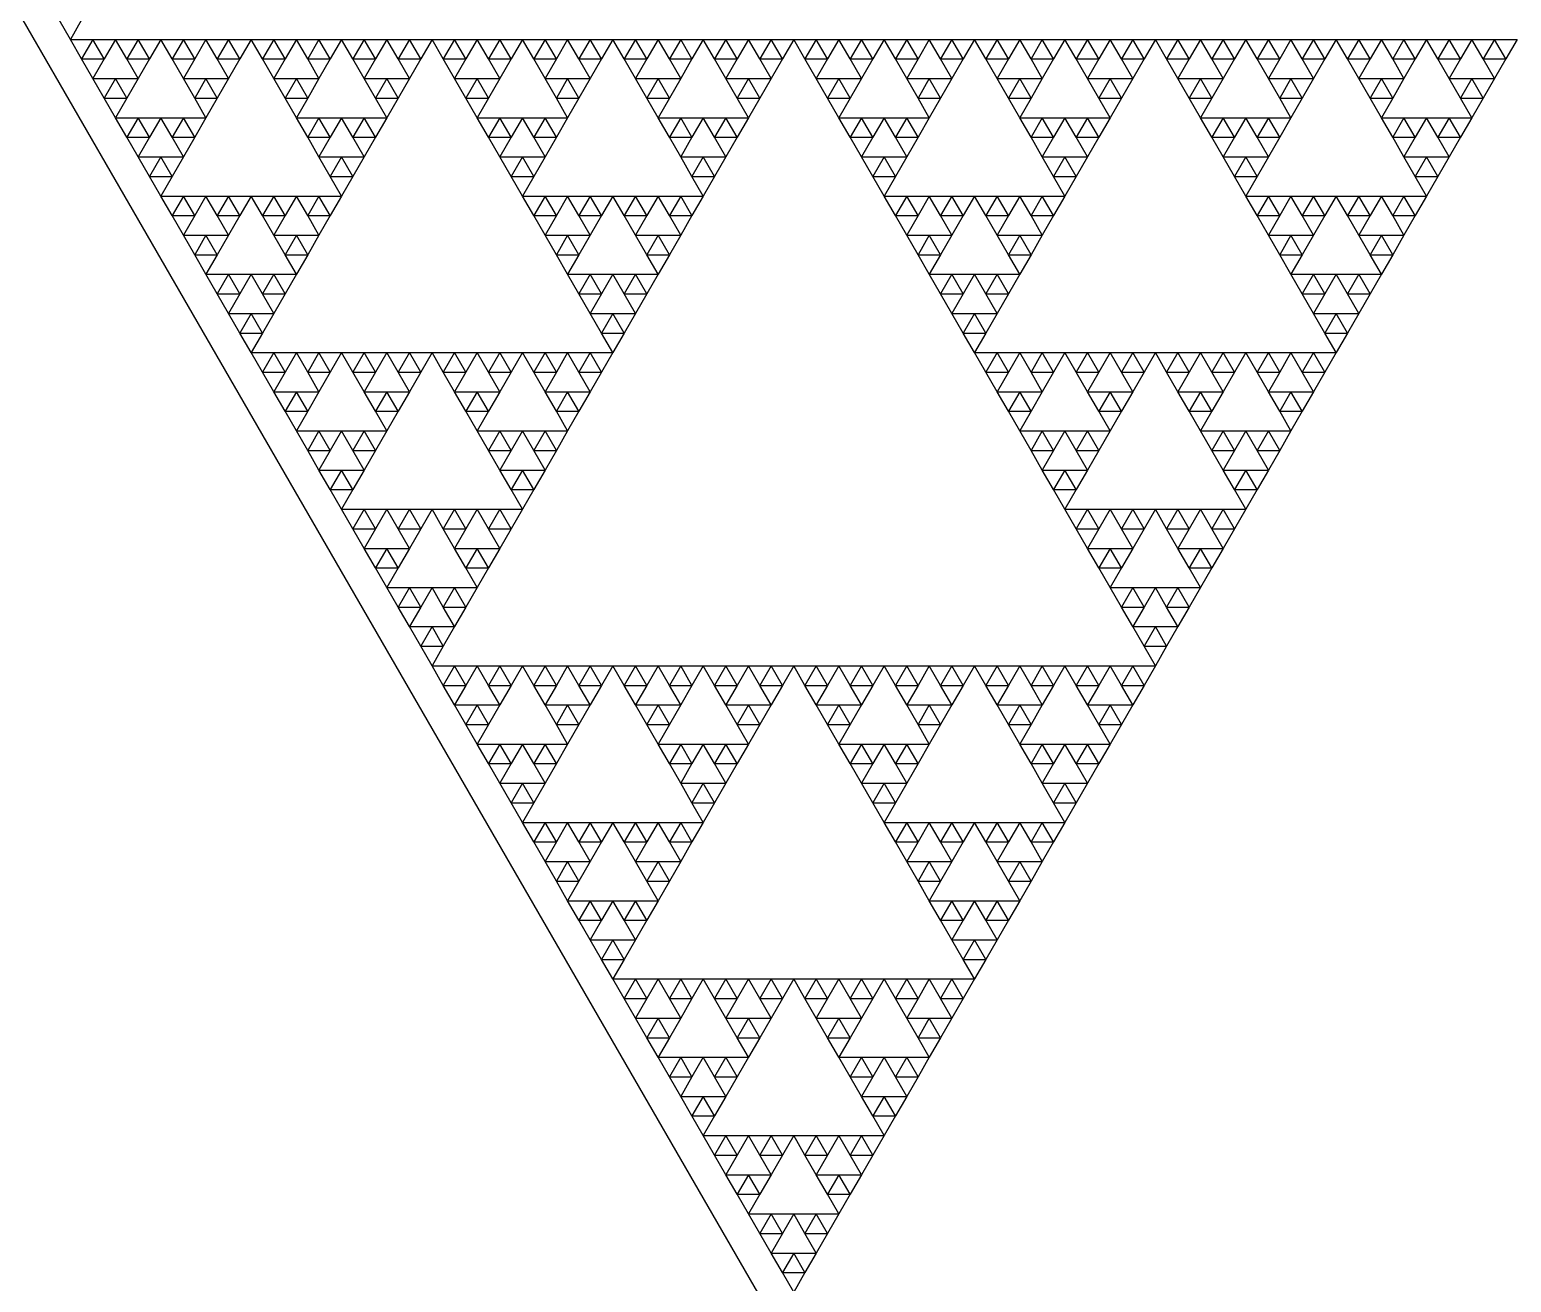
# Model space of a CAD drawing. Extents: x 0 to 1120, y 627 to 1597.
# Drawn here: x 140 to 282.1, y 1234.6 to 1354.7 of the extents above; entities that cross this region are included whole.
import ezdxf

# ---------------------------------------------------------------- set-up
doc = ezdxf.new("R2010")
doc.units = 0
doc.layers.get('0').update_dxf_attribs({"linetype": 'CONTINUOUS'})

msp = doc.modelspace()

# ---------------------------------------------------------------- linework, layer by layer
at = {"color": 1}
msp.add_lwpolyline([(0, 1597), (1120, 1597), (560, 627.052)], close=True, dxfattribs=at)
at = {"color": 3}
for points in [[(142.814, 1355.64), (144.981, 1355.64), (143.897, 1353.763)], [(143.897, 1353.763), (146.064, 1353.763), (144.981, 1351.886)], [(146.064, 1353.763), (148.232, 1353.763), (147.148, 1351.886)], [(148.232, 1353.763), (150.399, 1353.763), (149.315, 1351.886)], [(150.399, 1353.763), (152.566, 1353.763), (151.482, 1351.886)], [(152.566, 1353.763), (154.733, 1353.763), (153.65, 1351.886)], [(154.733, 1353.763), (156.9, 1353.763), (155.817, 1351.886)], [(156.9, 1353.763), (159.068, 1353.763), (157.984, 1351.886)], [(159.068, 1353.763), (161.235, 1353.763), (160.151, 1351.886)], [(161.235, 1353.763), (163.402, 1353.763), (162.318, 1351.886)], [(163.402, 1353.763), (165.569, 1353.763), (164.486, 1351.886)], [(165.569, 1353.763), (167.736, 1353.763), (166.653, 1351.886)], [(167.736, 1353.763), (169.904, 1353.763), (168.82, 1351.886)], [(169.904, 1353.763), (172.071, 1353.763), (170.987, 1351.886)], [(172.071, 1353.763), (174.238, 1353.763), (173.154, 1351.886)], [(174.238, 1353.763), (176.405, 1353.763), (175.322, 1351.886)], [(176.405, 1353.763), (178.572, 1353.763), (177.489, 1351.886)], [(178.572, 1353.763), (180.74, 1353.763), (179.656, 1351.886)], [(180.74, 1353.763), (182.907, 1353.763), (181.823, 1351.886)], [(182.907, 1353.763), (185.074, 1353.763), (183.99, 1351.886)], [(185.074, 1353.763), (187.241, 1353.763), (186.158, 1351.886)], [(187.241, 1353.763), (189.408, 1353.763), (188.325, 1351.886)], [(189.408, 1353.763), (191.576, 1353.763), (190.492, 1351.886)], [(191.576, 1353.763), (193.743, 1353.763), (192.659, 1351.886)], [(193.743, 1353.763), (195.91, 1353.763), (194.826, 1351.886)], [(195.91, 1353.763), (198.077, 1353.763), (196.994, 1351.886)], [(198.077, 1353.763), (200.244, 1353.763), (199.161, 1351.886)], [(200.244, 1353.763), (202.412, 1353.763), (201.328, 1351.886)], [(202.412, 1353.763), (204.579, 1353.763), (203.495, 1351.886)], [(204.579, 1353.763), (206.746, 1353.763), (205.662, 1351.886)], [(206.746, 1353.763), (208.913, 1353.763), (207.83, 1351.886)], [(208.913, 1353.763), (211.08, 1353.763), (209.997, 1351.886)], [(211.08, 1353.763), (213.248, 1353.763), (212.164, 1351.886)], [(213.248, 1353.763), (215.415, 1353.763), (214.331, 1351.886)], [(215.415, 1353.763), (217.582, 1353.763), (216.498, 1351.886)], [(217.582, 1353.763), (219.749, 1353.763), (218.666, 1351.886)], [(219.749, 1353.763), (221.916, 1353.763), (220.833, 1351.886)], [(221.916, 1353.763), (224.084, 1353.763), (223, 1351.886)], [(224.084, 1353.763), (226.251, 1353.763), (225.167, 1351.886)], [(226.251, 1353.763), (228.418, 1353.763), (227.334, 1351.886)], [(228.418, 1353.763), (230.585, 1353.763), (229.502, 1351.886)], [(230.585, 1353.763), (232.752, 1353.763), (231.669, 1351.886)], [(232.752, 1353.763), (234.92, 1353.763), (233.836, 1351.886)], [(234.92, 1353.763), (237.087, 1353.763), (236.003, 1351.886)], [(237.087, 1353.763), (239.254, 1353.763), (238.17, 1351.886)], [(239.254, 1353.763), (241.421, 1353.763), (240.338, 1351.886)], [(241.421, 1353.763), (243.588, 1353.763), (242.505, 1351.886)], [(243.588, 1353.763), (245.756, 1353.763), (244.672, 1351.886)], [(245.756, 1353.763), (247.923, 1353.763), (246.839, 1351.886)], [(247.923, 1353.763), (250.09, 1353.763), (249.006, 1351.886)], [(250.09, 1353.763), (252.257, 1353.763), (251.174, 1351.886)], [(252.257, 1353.763), (254.424, 1353.763), (253.341, 1351.886)], [(254.424, 1353.763), (256.592, 1353.763), (255.508, 1351.886)], [(256.592, 1353.763), (258.759, 1353.763), (257.675, 1351.886)], [(258.759, 1353.763), (260.926, 1353.763), (259.842, 1351.886)], [(260.926, 1353.763), (263.093, 1353.763), (262.01, 1351.886)], [(263.093, 1353.763), (265.26, 1353.763), (264.177, 1351.886)], [(265.26, 1353.763), (267.428, 1353.763), (266.344, 1351.886)], [(267.428, 1353.763), (269.595, 1353.763), (268.511, 1351.886)], [(269.595, 1353.763), (271.762, 1353.763), (270.678, 1351.886)], [(271.762, 1353.763), (273.929, 1353.763), (272.846, 1351.886)], [(273.929, 1353.763), (276.096, 1353.763), (275.013, 1351.886)], [(276.096, 1353.763), (278.264, 1353.763), (277.18, 1351.886)], [(278.264, 1353.763), (280.431, 1353.763), (279.347, 1351.886)], [(280.431, 1353.763), (282.598, 1353.763), (281.514, 1351.886)], [(144.981, 1351.886), (147.148, 1351.886), (146.064, 1350.009)], [(149.315, 1351.886), (151.482, 1351.886), (150.399, 1350.009)], [(153.65, 1351.886), (155.817, 1351.886), (154.733, 1350.009)], [(157.984, 1351.886), (160.151, 1351.886), (159.068, 1350.009)], [(162.318, 1351.886), (164.486, 1351.886), (163.402, 1350.009)], [(166.653, 1351.886), (168.82, 1351.886), (167.736, 1350.009)], [(170.987, 1351.886), (173.154, 1351.886), (172.071, 1350.009)], [(175.322, 1351.886), (177.489, 1351.886), (176.405, 1350.009)], [(179.656, 1351.886), (181.823, 1351.886), (180.74, 1350.009)], [(183.99, 1351.886), (186.158, 1351.886), (185.074, 1350.009)], [(188.325, 1351.886), (190.492, 1351.886), (189.408, 1350.009)], [(192.659, 1351.886), (194.826, 1351.886), (193.743, 1350.009)], [(196.994, 1351.886), (199.161, 1351.886), (198.077, 1350.009)], [(201.328, 1351.886), (203.495, 1351.886), (202.412, 1350.009)], [(205.662, 1351.886), (207.83, 1351.886), (206.746, 1350.009)], [(209.997, 1351.886), (212.164, 1351.886), (211.08, 1350.009)], [(214.331, 1351.886), (216.498, 1351.886), (215.415, 1350.009)], [(218.666, 1351.886), (220.833, 1351.886), (219.749, 1350.009)], [(223, 1351.886), (225.167, 1351.886), (224.084, 1350.009)], [(227.334, 1351.886), (229.502, 1351.886), (228.418, 1350.009)], [(231.669, 1351.886), (233.836, 1351.886), (232.752, 1350.009)], [(236.003, 1351.886), (238.17, 1351.886), (237.087, 1350.009)], [(240.338, 1351.886), (242.505, 1351.886), (241.421, 1350.009)], [(244.672, 1351.886), (246.839, 1351.886), (245.756, 1350.009)], [(249.006, 1351.886), (251.174, 1351.886), (250.09, 1350.009)], [(253.341, 1351.886), (255.508, 1351.886), (254.424, 1350.009)], [(257.675, 1351.886), (259.842, 1351.886), (258.759, 1350.009)], [(262.01, 1351.886), (264.177, 1351.886), (263.093, 1350.009)], [(266.344, 1351.886), (268.511, 1351.886), (267.428, 1350.009)], [(270.678, 1351.886), (272.846, 1351.886), (271.762, 1350.009)], [(275.013, 1351.886), (277.18, 1351.886), (276.096, 1350.009)], [(279.347, 1351.886), (281.514, 1351.886), (280.431, 1350.009)], [(146.064, 1350.009), (148.232, 1350.009), (147.148, 1348.132)], [(148.232, 1350.009), (150.399, 1350.009), (149.315, 1348.132)], [(154.733, 1350.009), (156.9, 1350.009), (155.817, 1348.132)], [(156.9, 1350.009), (159.068, 1350.009), (157.984, 1348.132)], [(163.402, 1350.009), (165.569, 1350.009), (164.486, 1348.132)], [(165.569, 1350.009), (167.736, 1350.009), (166.653, 1348.132)], [(172.071, 1350.009), (174.238, 1350.009), (173.154, 1348.132)], [(174.238, 1350.009), (176.405, 1350.009), (175.322, 1348.132)], [(180.74, 1350.009), (182.907, 1350.009), (181.823, 1348.132)], [(182.907, 1350.009), (185.074, 1350.009), (183.99, 1348.132)], [(189.408, 1350.009), (191.576, 1350.009), (190.492, 1348.132)], [(191.576, 1350.009), (193.743, 1350.009), (192.659, 1348.132)], [(198.077, 1350.009), (200.244, 1350.009), (199.161, 1348.132)], [(200.244, 1350.009), (202.412, 1350.009), (201.328, 1348.132)], [(206.746, 1350.009), (208.913, 1350.009), (207.83, 1348.132)], [(208.913, 1350.009), (211.08, 1350.009), (209.997, 1348.132)], [(215.415, 1350.009), (217.582, 1350.009), (216.498, 1348.132)], [(217.582, 1350.009), (219.749, 1350.009), (218.666, 1348.132)], [(224.084, 1350.009), (226.251, 1350.009), (225.167, 1348.132)], [(226.251, 1350.009), (228.418, 1350.009), (227.334, 1348.132)], [(232.752, 1350.009), (234.92, 1350.009), (233.836, 1348.132)], [(234.92, 1350.009), (237.087, 1350.009), (236.003, 1348.132)], [(241.421, 1350.009), (243.588, 1350.009), (242.505, 1348.132)], [(243.588, 1350.009), (245.756, 1350.009), (244.672, 1348.132)], [(250.09, 1350.009), (252.257, 1350.009), (251.174, 1348.132)], [(252.257, 1350.009), (254.424, 1350.009), (253.341, 1348.132)], [(258.759, 1350.009), (260.926, 1350.009), (259.842, 1348.132)], [(260.926, 1350.009), (263.093, 1350.009), (262.01, 1348.132)], [(267.428, 1350.009), (269.595, 1350.009), (268.511, 1348.132)], [(269.595, 1350.009), (271.762, 1350.009), (270.678, 1348.132)], [(276.096, 1350.009), (278.264, 1350.009), (277.18, 1348.132)], [(278.264, 1350.009), (280.431, 1350.009), (279.347, 1348.132)], [(147.148, 1348.132), (149.315, 1348.132), (148.232, 1346.255)], [(155.817, 1348.132), (157.984, 1348.132), (156.9, 1346.255)], [(164.486, 1348.132), (166.653, 1348.132), (165.569, 1346.255)], [(173.154, 1348.132), (175.322, 1348.132), (174.238, 1346.255)], [(181.823, 1348.132), (183.99, 1348.132), (182.907, 1346.255)], [(190.492, 1348.132), (192.659, 1348.132), (191.576, 1346.255)], [(199.161, 1348.132), (201.328, 1348.132), (200.244, 1346.255)], [(207.83, 1348.132), (209.997, 1348.132), (208.913, 1346.255)], [(216.498, 1348.132), (218.666, 1348.132), (217.582, 1346.255)], [(225.167, 1348.132), (227.334, 1348.132), (226.251, 1346.255)], [(233.836, 1348.132), (236.003, 1348.132), (234.92, 1346.255)], [(242.505, 1348.132), (244.672, 1348.132), (243.588, 1346.255)], [(251.174, 1348.132), (253.341, 1348.132), (252.257, 1346.255)], [(259.842, 1348.132), (262.01, 1348.132), (260.926, 1346.255)], [(268.511, 1348.132), (270.678, 1348.132), (269.595, 1346.255)], [(277.18, 1348.132), (279.347, 1348.132), (278.264, 1346.255)], [(148.232, 1346.255), (150.399, 1346.255), (149.315, 1344.379)], [(150.399, 1346.255), (152.566, 1346.255), (151.482, 1344.379)], [(152.566, 1346.255), (154.733, 1346.255), (153.65, 1344.379)], [(154.733, 1346.255), (156.9, 1346.255), (155.817, 1344.379)], [(165.569, 1346.255), (167.736, 1346.255), (166.653, 1344.379)], [(167.736, 1346.255), (169.904, 1346.255), (168.82, 1344.379)], [(169.904, 1346.255), (172.071, 1346.255), (170.987, 1344.379)], [(172.071, 1346.255), (174.238, 1346.255), (173.154, 1344.379)], [(182.907, 1346.255), (185.074, 1346.255), (183.99, 1344.379)], [(185.074, 1346.255), (187.241, 1346.255), (186.158, 1344.379)], [(187.241, 1346.255), (189.408, 1346.255), (188.325, 1344.379)], [(189.408, 1346.255), (191.576, 1346.255), (190.492, 1344.379)], [(200.244, 1346.255), (202.412, 1346.255), (201.328, 1344.379)], [(202.412, 1346.255), (204.579, 1346.255), (203.495, 1344.379)], [(204.579, 1346.255), (206.746, 1346.255), (205.662, 1344.379)], [(206.746, 1346.255), (208.913, 1346.255), (207.83, 1344.379)], [(217.582, 1346.255), (219.749, 1346.255), (218.666, 1344.379)], [(219.749, 1346.255), (221.916, 1346.255), (220.833, 1344.379)], [(221.916, 1346.255), (224.084, 1346.255), (223, 1344.379)], [(224.084, 1346.255), (226.251, 1346.255), (225.167, 1344.379)], [(234.92, 1346.255), (237.087, 1346.255), (236.003, 1344.379)], [(237.087, 1346.255), (239.254, 1346.255), (238.17, 1344.379)], [(239.254, 1346.255), (241.421, 1346.255), (240.338, 1344.379)], [(241.421, 1346.255), (243.588, 1346.255), (242.505, 1344.379)], [(252.257, 1346.255), (254.424, 1346.255), (253.341, 1344.379)], [(254.424, 1346.255), (256.592, 1346.255), (255.508, 1344.379)], [(256.592, 1346.255), (258.759, 1346.255), (257.675, 1344.379)], [(258.759, 1346.255), (260.926, 1346.255), (259.842, 1344.379)], [(269.595, 1346.255), (271.762, 1346.255), (270.678, 1344.379)], [(271.762, 1346.255), (273.929, 1346.255), (272.846, 1344.379)], [(273.929, 1346.255), (276.096, 1346.255), (275.013, 1344.379)], [(276.096, 1346.255), (278.264, 1346.255), (277.18, 1344.379)], [(149.315, 1344.379), (151.482, 1344.379), (150.399, 1342.502)], [(153.65, 1344.379), (155.817, 1344.379), (154.733, 1342.502)], [(166.653, 1344.379), (168.82, 1344.379), (167.736, 1342.502)], [(170.987, 1344.379), (173.154, 1344.379), (172.071, 1342.502)], [(183.99, 1344.379), (186.158, 1344.379), (185.074, 1342.502)], [(188.325, 1344.379), (190.492, 1344.379), (189.408, 1342.502)], [(201.328, 1344.379), (203.495, 1344.379), (202.412, 1342.502)], [(205.662, 1344.379), (207.83, 1344.379), (206.746, 1342.502)], [(218.666, 1344.379), (220.833, 1344.379), (219.749, 1342.502)], [(223, 1344.379), (225.167, 1344.379), (224.084, 1342.502)], [(236.003, 1344.379), (238.17, 1344.379), (237.087, 1342.502)], [(240.338, 1344.379), (242.505, 1344.379), (241.421, 1342.502)], [(253.341, 1344.379), (255.508, 1344.379), (254.424, 1342.502)], [(257.675, 1344.379), (259.842, 1344.379), (258.759, 1342.502)], [(270.678, 1344.379), (272.846, 1344.379), (271.762, 1342.502)], [(275.013, 1344.379), (277.18, 1344.379), (276.096, 1342.502)], [(150.399, 1342.502), (152.566, 1342.502), (151.482, 1340.625)], [(152.566, 1342.502), (154.733, 1342.502), (153.65, 1340.625)], [(167.736, 1342.502), (169.904, 1342.502), (168.82, 1340.625)], [(169.904, 1342.502), (172.071, 1342.502), (170.987, 1340.625)], [(185.074, 1342.502), (187.241, 1342.502), (186.158, 1340.625)], [(187.241, 1342.502), (189.408, 1342.502), (188.325, 1340.625)], [(202.412, 1342.502), (204.579, 1342.502), (203.495, 1340.625)], [(204.579, 1342.502), (206.746, 1342.502), (205.662, 1340.625)], [(219.749, 1342.502), (221.916, 1342.502), (220.833, 1340.625)], [(221.916, 1342.502), (224.084, 1342.502), (223, 1340.625)], [(237.087, 1342.502), (239.254, 1342.502), (238.17, 1340.625)], [(239.254, 1342.502), (241.421, 1342.502), (240.338, 1340.625)], [(254.424, 1342.502), (256.592, 1342.502), (255.508, 1340.625)], [(256.592, 1342.502), (258.759, 1342.502), (257.675, 1340.625)], [(271.762, 1342.502), (273.929, 1342.502), (272.846, 1340.625)], [(273.929, 1342.502), (276.096, 1342.502), (275.013, 1340.625)], [(151.482, 1340.625), (153.65, 1340.625), (152.566, 1338.748)], [(168.82, 1340.625), (170.987, 1340.625), (169.904, 1338.748)], [(186.158, 1340.625), (188.325, 1340.625), (187.241, 1338.748)], [(203.495, 1340.625), (205.662, 1340.625), (204.579, 1338.748)], [(220.833, 1340.625), (223, 1340.625), (221.916, 1338.748)], [(238.17, 1340.625), (240.338, 1340.625), (239.254, 1338.748)], [(255.508, 1340.625), (257.675, 1340.625), (256.592, 1338.748)], [(272.846, 1340.625), (275.013, 1340.625), (273.929, 1338.748)], [(152.566, 1338.748), (154.733, 1338.748), (153.65, 1336.871)], [(154.733, 1338.748), (156.9, 1338.748), (155.817, 1336.871)], [(156.9, 1338.748), (159.068, 1338.748), (157.984, 1336.871)], [(159.068, 1338.748), (161.235, 1338.748), (160.151, 1336.871)], [(161.235, 1338.748), (163.402, 1338.748), (162.318, 1336.871)], [(163.402, 1338.748), (165.569, 1338.748), (164.486, 1336.871)], [(165.569, 1338.748), (167.736, 1338.748), (166.653, 1336.871)], [(167.736, 1338.748), (169.904, 1338.748), (168.82, 1336.871)], [(187.241, 1338.748), (189.408, 1338.748), (188.325, 1336.871)], [(189.408, 1338.748), (191.576, 1338.748), (190.492, 1336.871)], [(191.576, 1338.748), (193.743, 1338.748), (192.659, 1336.871)], [(193.743, 1338.748), (195.91, 1338.748), (194.826, 1336.871)], [(195.91, 1338.748), (198.077, 1338.748), (196.994, 1336.871)], [(198.077, 1338.748), (200.244, 1338.748), (199.161, 1336.871)], [(200.244, 1338.748), (202.412, 1338.748), (201.328, 1336.871)], [(202.412, 1338.748), (204.579, 1338.748), (203.495, 1336.871)], [(221.916, 1338.748), (224.084, 1338.748), (223, 1336.871)], [(224.084, 1338.748), (226.251, 1338.748), (225.167, 1336.871)], [(226.251, 1338.748), (228.418, 1338.748), (227.334, 1336.871)], [(228.418, 1338.748), (230.585, 1338.748), (229.502, 1336.871)], [(230.585, 1338.748), (232.752, 1338.748), (231.669, 1336.871)], [(232.752, 1338.748), (234.92, 1338.748), (233.836, 1336.871)], [(234.92, 1338.748), (237.087, 1338.748), (236.003, 1336.871)], [(237.087, 1338.748), (239.254, 1338.748), (238.17, 1336.871)], [(256.592, 1338.748), (258.759, 1338.748), (257.675, 1336.871)], [(258.759, 1338.748), (260.926, 1338.748), (259.842, 1336.871)], [(260.926, 1338.748), (263.093, 1338.748), (262.01, 1336.871)], [(263.093, 1338.748), (265.26, 1338.748), (264.177, 1336.871)], [(265.26, 1338.748), (267.428, 1338.748), (266.344, 1336.871)], [(267.428, 1338.748), (269.595, 1338.748), (268.511, 1336.871)], [(269.595, 1338.748), (271.762, 1338.748), (270.678, 1336.871)], [(271.762, 1338.748), (273.929, 1338.748), (272.846, 1336.871)], [(153.65, 1336.871), (155.817, 1336.871), (154.733, 1334.994)], [(157.984, 1336.871), (160.151, 1336.871), (159.068, 1334.994)], [(162.318, 1336.871), (164.486, 1336.871), (163.402, 1334.994)], [(166.653, 1336.871), (168.82, 1336.871), (167.736, 1334.994)], [(188.325, 1336.871), (190.492, 1336.871), (189.408, 1334.994)], [(192.659, 1336.871), (194.826, 1336.871), (193.743, 1334.994)], [(196.994, 1336.871), (199.161, 1336.871), (198.077, 1334.994)], [(201.328, 1336.871), (203.495, 1336.871), (202.412, 1334.994)], [(223, 1336.871), (225.167, 1336.871), (224.084, 1334.994)], [(227.334, 1336.871), (229.502, 1336.871), (228.418, 1334.994)], [(231.669, 1336.871), (233.836, 1336.871), (232.752, 1334.994)], [(236.003, 1336.871), (238.17, 1336.871), (237.087, 1334.994)], [(257.675, 1336.871), (259.842, 1336.871), (258.759, 1334.994)], [(262.01, 1336.871), (264.177, 1336.871), (263.093, 1334.994)], [(266.344, 1336.871), (268.511, 1336.871), (267.428, 1334.994)], [(270.678, 1336.871), (272.846, 1336.871), (271.762, 1334.994)], [(154.733, 1334.994), (156.9, 1334.994), (155.817, 1333.118)], [(156.9, 1334.994), (159.068, 1334.994), (157.984, 1333.118)], [(163.402, 1334.994), (165.569, 1334.994), (164.486, 1333.118)], [(165.569, 1334.994), (167.736, 1334.994), (166.653, 1333.118)], [(189.408, 1334.994), (191.576, 1334.994), (190.492, 1333.118)], [(191.576, 1334.994), (193.743, 1334.994), (192.659, 1333.118)], [(198.077, 1334.994), (200.244, 1334.994), (199.161, 1333.118)], [(200.244, 1334.994), (202.412, 1334.994), (201.328, 1333.118)], [(224.084, 1334.994), (226.251, 1334.994), (225.167, 1333.118)], [(226.251, 1334.994), (228.418, 1334.994), (227.334, 1333.118)], [(232.752, 1334.994), (234.92, 1334.994), (233.836, 1333.118)], [(234.92, 1334.994), (237.087, 1334.994), (236.003, 1333.118)], [(258.759, 1334.994), (260.926, 1334.994), (259.842, 1333.118)], [(260.926, 1334.994), (263.093, 1334.994), (262.01, 1333.118)], [(267.428, 1334.994), (269.595, 1334.994), (268.511, 1333.118)], [(269.595, 1334.994), (271.762, 1334.994), (270.678, 1333.118)], [(155.817, 1333.118), (157.984, 1333.118), (156.9, 1331.241)], [(164.486, 1333.118), (166.653, 1333.118), (165.569, 1331.241)], [(190.492, 1333.118), (192.659, 1333.118), (191.576, 1331.241)], [(199.161, 1333.118), (201.328, 1333.118), (200.244, 1331.241)], [(225.167, 1333.118), (227.334, 1333.118), (226.251, 1331.241)], [(233.836, 1333.118), (236.003, 1333.118), (234.92, 1331.241)], [(259.842, 1333.118), (262.01, 1333.118), (260.926, 1331.241)], [(268.511, 1333.118), (270.678, 1333.118), (269.595, 1331.241)], [(156.9, 1331.241), (159.068, 1331.241), (157.984, 1329.364)], [(159.068, 1331.241), (161.235, 1331.241), (160.151, 1329.364)], [(161.235, 1331.241), (163.402, 1331.241), (162.318, 1329.364)], [(163.402, 1331.241), (165.569, 1331.241), (164.486, 1329.364)], [(191.576, 1331.241), (193.743, 1331.241), (192.659, 1329.364)], [(193.743, 1331.241), (195.91, 1331.241), (194.826, 1329.364)], [(195.91, 1331.241), (198.077, 1331.241), (196.994, 1329.364)], [(198.077, 1331.241), (200.244, 1331.241), (199.161, 1329.364)], [(226.251, 1331.241), (228.418, 1331.241), (227.334, 1329.364)], [(228.418, 1331.241), (230.585, 1331.241), (229.502, 1329.364)], [(230.585, 1331.241), (232.752, 1331.241), (231.669, 1329.364)], [(232.752, 1331.241), (234.92, 1331.241), (233.836, 1329.364)], [(260.926, 1331.241), (263.093, 1331.241), (262.01, 1329.364)], [(263.093, 1331.241), (265.26, 1331.241), (264.177, 1329.364)], [(265.26, 1331.241), (267.428, 1331.241), (266.344, 1329.364)], [(267.428, 1331.241), (269.595, 1331.241), (268.511, 1329.364)], [(157.984, 1329.364), (160.151, 1329.364), (159.068, 1327.487)], [(162.318, 1329.364), (164.486, 1329.364), (163.402, 1327.487)], [(192.659, 1329.364), (194.826, 1329.364), (193.743, 1327.487)], [(196.994, 1329.364), (199.161, 1329.364), (198.077, 1327.487)], [(227.334, 1329.364), (229.502, 1329.364), (228.418, 1327.487)], [(231.669, 1329.364), (233.836, 1329.364), (232.752, 1327.487)], [(262.01, 1329.364), (264.177, 1329.364), (263.093, 1327.487)], [(266.344, 1329.364), (268.511, 1329.364), (267.428, 1327.487)], [(159.068, 1327.487), (161.235, 1327.487), (160.151, 1325.61)], [(161.235, 1327.487), (163.402, 1327.487), (162.318, 1325.61)], [(193.743, 1327.487), (195.91, 1327.487), (194.826, 1325.61)], [(195.91, 1327.487), (198.077, 1327.487), (196.994, 1325.61)], [(228.418, 1327.487), (230.585, 1327.487), (229.502, 1325.61)], [(230.585, 1327.487), (232.752, 1327.487), (231.669, 1325.61)], [(263.093, 1327.487), (265.26, 1327.487), (264.177, 1325.61)], [(265.26, 1327.487), (267.428, 1327.487), (266.344, 1325.61)], [(160.151, 1325.61), (162.318, 1325.61), (161.235, 1323.733)], [(194.826, 1325.61), (196.994, 1325.61), (195.91, 1323.733)], [(229.502, 1325.61), (231.669, 1325.61), (230.585, 1323.733)], [(264.177, 1325.61), (266.344, 1325.61), (265.26, 1323.733)], [(161.235, 1323.733), (163.402, 1323.733), (162.318, 1321.856)], [(163.402, 1323.733), (165.569, 1323.733), (164.486, 1321.856)], [(165.569, 1323.733), (167.736, 1323.733), (166.653, 1321.856)], [(167.736, 1323.733), (169.904, 1323.733), (168.82, 1321.856)], [(169.904, 1323.733), (172.071, 1323.733), (170.987, 1321.856)], [(172.071, 1323.733), (174.238, 1323.733), (173.154, 1321.856)], [(174.238, 1323.733), (176.405, 1323.733), (175.322, 1321.856)], [(176.405, 1323.733), (178.572, 1323.733), (177.489, 1321.856)], [(178.572, 1323.733), (180.74, 1323.733), (179.656, 1321.856)], [(180.74, 1323.733), (182.907, 1323.733), (181.823, 1321.856)], [(182.907, 1323.733), (185.074, 1323.733), (183.99, 1321.856)], [(185.074, 1323.733), (187.241, 1323.733), (186.158, 1321.856)], [(187.241, 1323.733), (189.408, 1323.733), (188.325, 1321.856)], [(189.408, 1323.733), (191.576, 1323.733), (190.492, 1321.856)], [(191.576, 1323.733), (193.743, 1323.733), (192.659, 1321.856)], [(193.743, 1323.733), (195.91, 1323.733), (194.826, 1321.856)], [(230.585, 1323.733), (232.752, 1323.733), (231.669, 1321.856)], [(232.752, 1323.733), (234.92, 1323.733), (233.836, 1321.856)], [(234.92, 1323.733), (237.087, 1323.733), (236.003, 1321.856)], [(237.087, 1323.733), (239.254, 1323.733), (238.17, 1321.856)], [(239.254, 1323.733), (241.421, 1323.733), (240.338, 1321.856)], [(241.421, 1323.733), (243.588, 1323.733), (242.505, 1321.856)], [(243.588, 1323.733), (245.756, 1323.733), (244.672, 1321.856)], [(245.756, 1323.733), (247.923, 1323.733), (246.839, 1321.856)], [(247.923, 1323.733), (250.09, 1323.733), (249.006, 1321.856)], [(250.09, 1323.733), (252.257, 1323.733), (251.174, 1321.856)], [(252.257, 1323.733), (254.424, 1323.733), (253.341, 1321.856)], [(254.424, 1323.733), (256.592, 1323.733), (255.508, 1321.856)], [(256.592, 1323.733), (258.759, 1323.733), (257.675, 1321.856)], [(258.759, 1323.733), (260.926, 1323.733), (259.842, 1321.856)], [(260.926, 1323.733), (263.093, 1323.733), (262.01, 1321.856)], [(263.093, 1323.733), (265.26, 1323.733), (264.177, 1321.856)], [(162.318, 1321.856), (164.486, 1321.856), (163.402, 1319.98)], [(166.653, 1321.856), (168.82, 1321.856), (167.736, 1319.98)], [(170.987, 1321.856), (173.154, 1321.856), (172.071, 1319.98)], [(175.322, 1321.856), (177.489, 1321.856), (176.405, 1319.98)], [(179.656, 1321.856), (181.823, 1321.856), (180.74, 1319.98)], [(183.99, 1321.856), (186.158, 1321.856), (185.074, 1319.98)], [(188.325, 1321.856), (190.492, 1321.856), (189.408, 1319.98)], [(192.659, 1321.856), (194.826, 1321.856), (193.743, 1319.98)], [(231.669, 1321.856), (233.836, 1321.856), (232.752, 1319.98)], [(236.003, 1321.856), (238.17, 1321.856), (237.087, 1319.98)], [(240.338, 1321.856), (242.505, 1321.856), (241.421, 1319.98)], [(244.672, 1321.856), (246.839, 1321.856), (245.756, 1319.98)], [(249.006, 1321.856), (251.174, 1321.856), (250.09, 1319.98)], [(253.341, 1321.856), (255.508, 1321.856), (254.424, 1319.98)], [(257.675, 1321.856), (259.842, 1321.856), (258.759, 1319.98)], [(262.01, 1321.856), (264.177, 1321.856), (263.093, 1319.98)], [(163.402, 1319.98), (165.569, 1319.98), (164.486, 1318.103)], [(165.569, 1319.98), (167.736, 1319.98), (166.653, 1318.103)], [(172.071, 1319.98), (174.238, 1319.98), (173.154, 1318.103)], [(174.238, 1319.98), (176.405, 1319.98), (175.322, 1318.103)], [(180.74, 1319.98), (182.907, 1319.98), (181.823, 1318.103)], [(182.907, 1319.98), (185.074, 1319.98), (183.99, 1318.103)], [(189.408, 1319.98), (191.576, 1319.98), (190.492, 1318.103)], [(191.576, 1319.98), (193.743, 1319.98), (192.659, 1318.103)], [(232.752, 1319.98), (234.92, 1319.98), (233.836, 1318.103)], [(234.92, 1319.98), (237.087, 1319.98), (236.003, 1318.103)], [(241.421, 1319.98), (243.588, 1319.98), (242.505, 1318.103)], [(243.588, 1319.98), (245.756, 1319.98), (244.672, 1318.103)], [(250.09, 1319.98), (252.257, 1319.98), (251.174, 1318.103)], [(252.257, 1319.98), (254.424, 1319.98), (253.341, 1318.103)], [(258.759, 1319.98), (260.926, 1319.98), (259.842, 1318.103)], [(260.926, 1319.98), (263.093, 1319.98), (262.01, 1318.103)], [(164.486, 1318.103), (166.653, 1318.103), (165.569, 1316.226)], [(173.154, 1318.103), (175.322, 1318.103), (174.238, 1316.226)], [(181.823, 1318.103), (183.99, 1318.103), (182.907, 1316.226)], [(190.492, 1318.103), (192.659, 1318.103), (191.576, 1316.226)], [(233.836, 1318.103), (236.003, 1318.103), (234.92, 1316.226)], [(242.505, 1318.103), (244.672, 1318.103), (243.588, 1316.226)], [(251.174, 1318.103), (253.341, 1318.103), (252.257, 1316.226)], [(259.842, 1318.103), (262.01, 1318.103), (260.926, 1316.226)], [(165.569, 1316.226), (167.736, 1316.226), (166.653, 1314.349)], [(167.736, 1316.226), (169.904, 1316.226), (168.82, 1314.349)], [(169.904, 1316.226), (172.071, 1316.226), (170.987, 1314.349)], [(172.071, 1316.226), (174.238, 1316.226), (173.154, 1314.349)], [(182.907, 1316.226), (185.074, 1316.226), (183.99, 1314.349)], [(185.074, 1316.226), (187.241, 1316.226), (186.158, 1314.349)], [(187.241, 1316.226), (189.408, 1316.226), (188.325, 1314.349)], [(189.408, 1316.226), (191.576, 1316.226), (190.492, 1314.349)], [(234.92, 1316.226), (237.087, 1316.226), (236.003, 1314.349)], [(237.087, 1316.226), (239.254, 1316.226), (238.17, 1314.349)], [(239.254, 1316.226), (241.421, 1316.226), (240.338, 1314.349)], [(241.421, 1316.226), (243.588, 1316.226), (242.505, 1314.349)], [(252.257, 1316.226), (254.424, 1316.226), (253.341, 1314.349)], [(254.424, 1316.226), (256.592, 1316.226), (255.508, 1314.349)], [(256.592, 1316.226), (258.759, 1316.226), (257.675, 1314.349)], [(258.759, 1316.226), (260.926, 1316.226), (259.842, 1314.349)], [(166.653, 1314.349), (168.82, 1314.349), (167.736, 1312.472)], [(170.987, 1314.349), (173.154, 1314.349), (172.071, 1312.472)], [(183.99, 1314.349), (186.158, 1314.349), (185.074, 1312.472)], [(188.325, 1314.349), (190.492, 1314.349), (189.408, 1312.472)], [(236.003, 1314.349), (238.17, 1314.349), (237.087, 1312.472)], [(240.338, 1314.349), (242.505, 1314.349), (241.421, 1312.472)], [(253.341, 1314.349), (255.508, 1314.349), (254.424, 1312.472)], [(257.675, 1314.349), (259.842, 1314.349), (258.759, 1312.472)], [(167.736, 1312.472), (169.904, 1312.472), (168.82, 1310.595)], [(169.904, 1312.472), (172.071, 1312.472), (170.987, 1310.595)], [(185.074, 1312.472), (187.241, 1312.472), (186.158, 1310.595)], [(187.241, 1312.472), (189.408, 1312.472), (188.325, 1310.595)], [(237.087, 1312.472), (239.254, 1312.472), (238.17, 1310.595)], [(239.254, 1312.472), (241.421, 1312.472), (240.338, 1310.595)], [(254.424, 1312.472), (256.592, 1312.472), (255.508, 1310.595)], [(256.592, 1312.472), (258.759, 1312.472), (257.675, 1310.595)], [(168.82, 1310.595), (170.987, 1310.595), (169.904, 1308.718)], [(186.158, 1310.595), (188.325, 1310.595), (187.241, 1308.718)], [(238.17, 1310.595), (240.338, 1310.595), (239.254, 1308.718)], [(255.508, 1310.595), (257.675, 1310.595), (256.592, 1308.718)], [(169.904, 1308.718), (172.071, 1308.718), (170.987, 1306.842)], [(172.071, 1308.718), (174.238, 1308.718), (173.154, 1306.842)], [(174.238, 1308.718), (176.405, 1308.718), (175.322, 1306.842)], [(176.405, 1308.718), (178.572, 1308.718), (177.489, 1306.842)], [(178.572, 1308.718), (180.74, 1308.718), (179.656, 1306.842)], [(180.74, 1308.718), (182.907, 1308.718), (181.823, 1306.842)], [(182.907, 1308.718), (185.074, 1308.718), (183.99, 1306.842)], [(185.074, 1308.718), (187.241, 1308.718), (186.158, 1306.842)], [(239.254, 1308.718), (241.421, 1308.718), (240.338, 1306.842)], [(241.421, 1308.718), (243.588, 1308.718), (242.505, 1306.842)], [(243.588, 1308.718), (245.756, 1308.718), (244.672, 1306.842)], [(245.756, 1308.718), (247.923, 1308.718), (246.839, 1306.842)], [(247.923, 1308.718), (250.09, 1308.718), (249.006, 1306.842)], [(250.09, 1308.718), (252.257, 1308.718), (251.174, 1306.842)], [(252.257, 1308.718), (254.424, 1308.718), (253.341, 1306.842)], [(254.424, 1308.718), (256.592, 1308.718), (255.508, 1306.842)], [(170.987, 1306.842), (173.154, 1306.842), (172.071, 1304.965)], [(175.322, 1306.842), (177.489, 1306.842), (176.405, 1304.965)], [(179.656, 1306.842), (181.823, 1306.842), (180.74, 1304.965)], [(183.99, 1306.842), (186.158, 1306.842), (185.074, 1304.965)], [(240.338, 1306.842), (242.505, 1306.842), (241.421, 1304.965)], [(244.672, 1306.842), (246.839, 1306.842), (245.756, 1304.965)], [(249.006, 1306.842), (251.174, 1306.842), (250.09, 1304.965)], [(253.341, 1306.842), (255.508, 1306.842), (254.424, 1304.965)], [(172.071, 1304.965), (174.238, 1304.965), (173.154, 1303.088)], [(174.238, 1304.965), (176.405, 1304.965), (175.322, 1303.088)], [(180.74, 1304.965), (182.907, 1304.965), (181.823, 1303.088)], [(182.907, 1304.965), (185.074, 1304.965), (183.99, 1303.088)], [(241.421, 1304.965), (243.588, 1304.965), (242.505, 1303.088)], [(243.588, 1304.965), (245.756, 1304.965), (244.672, 1303.088)], [(250.09, 1304.965), (252.257, 1304.965), (251.174, 1303.088)], [(252.257, 1304.965), (254.424, 1304.965), (253.341, 1303.088)], [(173.154, 1303.088), (175.322, 1303.088), (174.238, 1301.211)], [(181.823, 1303.088), (183.99, 1303.088), (182.907, 1301.211)], [(242.505, 1303.088), (244.672, 1303.088), (243.588, 1301.211)], [(251.174, 1303.088), (253.341, 1303.088), (252.257, 1301.211)], [(174.238, 1301.211), (176.405, 1301.211), (175.322, 1299.334)], [(176.405, 1301.211), (178.572, 1301.211), (177.489, 1299.334)], [(178.572, 1301.211), (180.74, 1301.211), (179.656, 1299.334)], [(180.74, 1301.211), (182.907, 1301.211), (181.823, 1299.334)], [(243.588, 1301.211), (245.756, 1301.211), (244.672, 1299.334)], [(245.756, 1301.211), (247.923, 1301.211), (246.839, 1299.334)], [(247.923, 1301.211), (250.09, 1301.211), (249.006, 1299.334)], [(250.09, 1301.211), (252.257, 1301.211), (251.174, 1299.334)], [(175.322, 1299.334), (177.489, 1299.334), (176.405, 1297.457)], [(179.656, 1299.334), (181.823, 1299.334), (180.74, 1297.457)], [(244.672, 1299.334), (246.839, 1299.334), (245.756, 1297.457)], [(249.006, 1299.334), (251.174, 1299.334), (250.09, 1297.457)], [(176.405, 1297.457), (178.572, 1297.457), (177.489, 1295.58)], [(178.572, 1297.457), (180.74, 1297.457), (179.656, 1295.58)], [(245.756, 1297.457), (247.923, 1297.457), (246.839, 1295.58)], [(247.923, 1297.457), (250.09, 1297.457), (249.006, 1295.58)], [(177.489, 1295.58), (179.656, 1295.58), (178.572, 1293.704)], [(246.839, 1295.58), (249.006, 1295.58), (247.923, 1293.704)], [(178.572, 1293.704), (180.74, 1293.704), (179.656, 1291.827)], [(180.74, 1293.704), (182.907, 1293.704), (181.823, 1291.827)], [(182.907, 1293.704), (185.074, 1293.704), (183.99, 1291.827)], [(185.074, 1293.704), (187.241, 1293.704), (186.158, 1291.827)], [(187.241, 1293.704), (189.408, 1293.704), (188.325, 1291.827)], [(189.408, 1293.704), (191.576, 1293.704), (190.492, 1291.827)], [(191.576, 1293.704), (193.743, 1293.704), (192.659, 1291.827)], [(193.743, 1293.704), (195.91, 1293.704), (194.826, 1291.827)], [(195.91, 1293.704), (198.077, 1293.704), (196.994, 1291.827)], [(198.077, 1293.704), (200.244, 1293.704), (199.161, 1291.827)], [(200.244, 1293.704), (202.412, 1293.704), (201.328, 1291.827)], [(202.412, 1293.704), (204.579, 1293.704), (203.495, 1291.827)], [(204.579, 1293.704), (206.746, 1293.704), (205.662, 1291.827)], [(206.746, 1293.704), (208.913, 1293.704), (207.83, 1291.827)], [(208.913, 1293.704), (211.08, 1293.704), (209.997, 1291.827)], [(211.08, 1293.704), (213.248, 1293.704), (212.164, 1291.827)], [(213.248, 1293.704), (215.415, 1293.704), (214.331, 1291.827)], [(215.415, 1293.704), (217.582, 1293.704), (216.498, 1291.827)], [(217.582, 1293.704), (219.749, 1293.704), (218.666, 1291.827)], [(219.749, 1293.704), (221.916, 1293.704), (220.833, 1291.827)], [(221.916, 1293.704), (224.084, 1293.704), (223, 1291.827)], [(224.084, 1293.704), (226.251, 1293.704), (225.167, 1291.827)], [(226.251, 1293.704), (228.418, 1293.704), (227.334, 1291.827)], [(228.418, 1293.704), (230.585, 1293.704), (229.502, 1291.827)], [(230.585, 1293.704), (232.752, 1293.704), (231.669, 1291.827)], [(232.752, 1293.704), (234.92, 1293.704), (233.836, 1291.827)], [(234.92, 1293.704), (237.087, 1293.704), (236.003, 1291.827)], [(237.087, 1293.704), (239.254, 1293.704), (238.17, 1291.827)], [(239.254, 1293.704), (241.421, 1293.704), (240.338, 1291.827)], [(241.421, 1293.704), (243.588, 1293.704), (242.505, 1291.827)], [(243.588, 1293.704), (245.756, 1293.704), (244.672, 1291.827)], [(245.756, 1293.704), (247.923, 1293.704), (246.839, 1291.827)], [(179.656, 1291.827), (181.823, 1291.827), (180.74, 1289.95)], [(183.99, 1291.827), (186.158, 1291.827), (185.074, 1289.95)], [(188.325, 1291.827), (190.492, 1291.827), (189.408, 1289.95)], [(192.659, 1291.827), (194.826, 1291.827), (193.743, 1289.95)], [(196.994, 1291.827), (199.161, 1291.827), (198.077, 1289.95)], [(201.328, 1291.827), (203.495, 1291.827), (202.412, 1289.95)], [(205.662, 1291.827), (207.83, 1291.827), (206.746, 1289.95)], [(209.997, 1291.827), (212.164, 1291.827), (211.08, 1289.95)], [(214.331, 1291.827), (216.498, 1291.827), (215.415, 1289.95)], [(218.666, 1291.827), (220.833, 1291.827), (219.749, 1289.95)], [(223, 1291.827), (225.167, 1291.827), (224.084, 1289.95)], [(227.334, 1291.827), (229.502, 1291.827), (228.418, 1289.95)], [(231.669, 1291.827), (233.836, 1291.827), (232.752, 1289.95)], [(236.003, 1291.827), (238.17, 1291.827), (237.087, 1289.95)], [(240.338, 1291.827), (242.505, 1291.827), (241.421, 1289.95)], [(244.672, 1291.827), (246.839, 1291.827), (245.756, 1289.95)], [(180.74, 1289.95), (182.907, 1289.95), (181.823, 1288.073)], [(182.907, 1289.95), (185.074, 1289.95), (183.99, 1288.073)], [(189.408, 1289.95), (191.576, 1289.95), (190.492, 1288.073)], [(191.576, 1289.95), (193.743, 1289.95), (192.659, 1288.073)], [(198.077, 1289.95), (200.244, 1289.95), (199.161, 1288.073)], [(200.244, 1289.95), (202.412, 1289.95), (201.328, 1288.073)], [(206.746, 1289.95), (208.913, 1289.95), (207.83, 1288.073)], [(208.913, 1289.95), (211.08, 1289.95), (209.997, 1288.073)], [(215.415, 1289.95), (217.582, 1289.95), (216.498, 1288.073)], [(217.582, 1289.95), (219.749, 1289.95), (218.666, 1288.073)], [(224.084, 1289.95), (226.251, 1289.95), (225.167, 1288.073)], [(226.251, 1289.95), (228.418, 1289.95), (227.334, 1288.073)], [(232.752, 1289.95), (234.92, 1289.95), (233.836, 1288.073)], [(234.92, 1289.95), (237.087, 1289.95), (236.003, 1288.073)], [(241.421, 1289.95), (243.588, 1289.95), (242.505, 1288.073)], [(243.588, 1289.95), (245.756, 1289.95), (244.672, 1288.073)], [(181.823, 1288.073), (183.99, 1288.073), (182.907, 1286.196)], [(190.492, 1288.073), (192.659, 1288.073), (191.576, 1286.196)], [(199.161, 1288.073), (201.328, 1288.073), (200.244, 1286.196)], [(207.83, 1288.073), (209.997, 1288.073), (208.913, 1286.196)], [(216.498, 1288.073), (218.666, 1288.073), (217.582, 1286.196)], [(225.167, 1288.073), (227.334, 1288.073), (226.251, 1286.196)], [(233.836, 1288.073), (236.003, 1288.073), (234.92, 1286.196)], [(242.505, 1288.073), (244.672, 1288.073), (243.588, 1286.196)], [(182.907, 1286.196), (185.074, 1286.196), (183.99, 1284.319)], [(185.074, 1286.196), (187.241, 1286.196), (186.158, 1284.319)], [(187.241, 1286.196), (189.408, 1286.196), (188.325, 1284.319)], [(189.408, 1286.196), (191.576, 1286.196), (190.492, 1284.319)], [(200.244, 1286.196), (202.412, 1286.196), (201.328, 1284.319)], [(202.412, 1286.196), (204.579, 1286.196), (203.495, 1284.319)], [(204.579, 1286.196), (206.746, 1286.196), (205.662, 1284.319)], [(206.746, 1286.196), (208.913, 1286.196), (207.83, 1284.319)], [(217.582, 1286.196), (219.749, 1286.196), (218.666, 1284.319)], [(219.749, 1286.196), (221.916, 1286.196), (220.833, 1284.319)], [(221.916, 1286.196), (224.084, 1286.196), (223, 1284.319)], [(224.084, 1286.196), (226.251, 1286.196), (225.167, 1284.319)], [(234.92, 1286.196), (237.087, 1286.196), (236.003, 1284.319)], [(237.087, 1286.196), (239.254, 1286.196), (238.17, 1284.319)], [(239.254, 1286.196), (241.421, 1286.196), (240.338, 1284.319)], [(241.421, 1286.196), (243.588, 1286.196), (242.505, 1284.319)], [(183.99, 1284.319), (186.158, 1284.319), (185.074, 1282.442)], [(188.325, 1284.319), (190.492, 1284.319), (189.408, 1282.442)], [(201.328, 1284.319), (203.495, 1284.319), (202.412, 1282.442)], [(205.662, 1284.319), (207.83, 1284.319), (206.746, 1282.442)], [(218.666, 1284.319), (220.833, 1284.319), (219.749, 1282.442)], [(223, 1284.319), (225.167, 1284.319), (224.084, 1282.442)], [(236.003, 1284.319), (238.17, 1284.319), (237.087, 1282.442)], [(240.338, 1284.319), (242.505, 1284.319), (241.421, 1282.442)], [(185.074, 1282.442), (187.241, 1282.442), (186.158, 1280.566)], [(187.241, 1282.442), (189.408, 1282.442), (188.325, 1280.566)], [(202.412, 1282.442), (204.579, 1282.442), (203.495, 1280.566)], [(204.579, 1282.442), (206.746, 1282.442), (205.662, 1280.566)], [(219.749, 1282.442), (221.916, 1282.442), (220.833, 1280.566)], [(221.916, 1282.442), (224.084, 1282.442), (223, 1280.566)], [(237.087, 1282.442), (239.254, 1282.442), (238.17, 1280.566)], [(239.254, 1282.442), (241.421, 1282.442), (240.338, 1280.566)], [(186.158, 1280.566), (188.325, 1280.566), (187.241, 1278.689)], [(203.495, 1280.566), (205.662, 1280.566), (204.579, 1278.689)], [(220.833, 1280.566), (223, 1280.566), (221.916, 1278.689)], [(238.17, 1280.566), (240.338, 1280.566), (239.254, 1278.689)], [(187.241, 1278.689), (189.408, 1278.689), (188.325, 1276.812)], [(189.408, 1278.689), (191.576, 1278.689), (190.492, 1276.812)], [(191.576, 1278.689), (193.743, 1278.689), (192.659, 1276.812)], [(193.743, 1278.689), (195.91, 1278.689), (194.826, 1276.812)], [(195.91, 1278.689), (198.077, 1278.689), (196.994, 1276.812)], [(198.077, 1278.689), (200.244, 1278.689), (199.161, 1276.812)], [(200.244, 1278.689), (202.412, 1278.689), (201.328, 1276.812)], [(202.412, 1278.689), (204.579, 1278.689), (203.495, 1276.812)], [(221.916, 1278.689), (224.084, 1278.689), (223, 1276.812)], [(224.084, 1278.689), (226.251, 1278.689), (225.167, 1276.812)], [(226.251, 1278.689), (228.418, 1278.689), (227.334, 1276.812)], [(228.418, 1278.689), (230.585, 1278.689), (229.502, 1276.812)], [(230.585, 1278.689), (232.752, 1278.689), (231.669, 1276.812)], [(232.752, 1278.689), (234.92, 1278.689), (233.836, 1276.812)], [(234.92, 1278.689), (237.087, 1278.689), (236.003, 1276.812)], [(237.087, 1278.689), (239.254, 1278.689), (238.17, 1276.812)], [(188.325, 1276.812), (190.492, 1276.812), (189.408, 1274.935)], [(192.659, 1276.812), (194.826, 1276.812), (193.743, 1274.935)], [(196.994, 1276.812), (199.161, 1276.812), (198.077, 1274.935)], [(201.328, 1276.812), (203.495, 1276.812), (202.412, 1274.935)], [(223, 1276.812), (225.167, 1276.812), (224.084, 1274.935)], [(227.334, 1276.812), (229.502, 1276.812), (228.418, 1274.935)], [(231.669, 1276.812), (233.836, 1276.812), (232.752, 1274.935)], [(236.003, 1276.812), (238.17, 1276.812), (237.087, 1274.935)], [(189.408, 1274.935), (191.576, 1274.935), (190.492, 1273.058)], [(191.576, 1274.935), (193.743, 1274.935), (192.659, 1273.058)], [(198.077, 1274.935), (200.244, 1274.935), (199.161, 1273.058)], [(200.244, 1274.935), (202.412, 1274.935), (201.328, 1273.058)], [(224.084, 1274.935), (226.251, 1274.935), (225.167, 1273.058)], [(226.251, 1274.935), (228.418, 1274.935), (227.334, 1273.058)], [(232.752, 1274.935), (234.92, 1274.935), (233.836, 1273.058)], [(234.92, 1274.935), (237.087, 1274.935), (236.003, 1273.058)], [(190.492, 1273.058), (192.659, 1273.058), (191.576, 1271.181)], [(199.161, 1273.058), (201.328, 1273.058), (200.244, 1271.181)], [(225.167, 1273.058), (227.334, 1273.058), (226.251, 1271.181)], [(233.836, 1273.058), (236.003, 1273.058), (234.92, 1271.181)], [(191.576, 1271.181), (193.743, 1271.181), (192.659, 1269.305)], [(193.743, 1271.181), (195.91, 1271.181), (194.826, 1269.305)], [(195.91, 1271.181), (198.077, 1271.181), (196.994, 1269.305)], [(198.077, 1271.181), (200.244, 1271.181), (199.161, 1269.305)], [(226.251, 1271.181), (228.418, 1271.181), (227.334, 1269.305)], [(228.418, 1271.181), (230.585, 1271.181), (229.502, 1269.305)], [(230.585, 1271.181), (232.752, 1271.181), (231.669, 1269.305)], [(232.752, 1271.181), (234.92, 1271.181), (233.836, 1269.305)], [(192.659, 1269.305), (194.826, 1269.305), (193.743, 1267.428)], [(196.994, 1269.305), (199.161, 1269.305), (198.077, 1267.428)], [(227.334, 1269.305), (229.502, 1269.305), (228.418, 1267.428)], [(231.669, 1269.305), (233.836, 1269.305), (232.752, 1267.428)], [(193.743, 1267.428), (195.91, 1267.428), (194.826, 1265.551)], [(195.91, 1267.428), (198.077, 1267.428), (196.994, 1265.551)], [(228.418, 1267.428), (230.585, 1267.428), (229.502, 1265.551)], [(230.585, 1267.428), (232.752, 1267.428), (231.669, 1265.551)], [(194.826, 1265.551), (196.994, 1265.551), (195.91, 1263.674)], [(229.502, 1265.551), (231.669, 1265.551), (230.585, 1263.674)], [(195.91, 1263.674), (198.077, 1263.674), (196.994, 1261.797)], [(198.077, 1263.674), (200.244, 1263.674), (199.161, 1261.797)], [(200.244, 1263.674), (202.412, 1263.674), (201.328, 1261.797)], [(202.412, 1263.674), (204.579, 1263.674), (203.495, 1261.797)], [(204.579, 1263.674), (206.746, 1263.674), (205.662, 1261.797)], [(206.746, 1263.674), (208.913, 1263.674), (207.83, 1261.797)], [(208.913, 1263.674), (211.08, 1263.674), (209.997, 1261.797)], [(211.08, 1263.674), (213.248, 1263.674), (212.164, 1261.797)], [(213.248, 1263.674), (215.415, 1263.674), (214.331, 1261.797)], [(215.415, 1263.674), (217.582, 1263.674), (216.498, 1261.797)], [(217.582, 1263.674), (219.749, 1263.674), (218.666, 1261.797)], [(219.749, 1263.674), (221.916, 1263.674), (220.833, 1261.797)], [(221.916, 1263.674), (224.084, 1263.674), (223, 1261.797)], [(224.084, 1263.674), (226.251, 1263.674), (225.167, 1261.797)], [(226.251, 1263.674), (228.418, 1263.674), (227.334, 1261.797)], [(228.418, 1263.674), (230.585, 1263.674), (229.502, 1261.797)], [(196.994, 1261.797), (199.161, 1261.797), (198.077, 1259.92)], [(201.328, 1261.797), (203.495, 1261.797), (202.412, 1259.92)], [(205.662, 1261.797), (207.83, 1261.797), (206.746, 1259.92)], [(209.997, 1261.797), (212.164, 1261.797), (211.08, 1259.92)], [(214.331, 1261.797), (216.498, 1261.797), (215.415, 1259.92)], [(218.666, 1261.797), (220.833, 1261.797), (219.749, 1259.92)], [(223, 1261.797), (225.167, 1261.797), (224.084, 1259.92)], [(227.334, 1261.797), (229.502, 1261.797), (228.418, 1259.92)], [(198.077, 1259.92), (200.244, 1259.92), (199.161, 1258.043)], [(200.244, 1259.92), (202.412, 1259.92), (201.328, 1258.043)], [(206.746, 1259.92), (208.913, 1259.92), (207.83, 1258.043)], [(208.913, 1259.92), (211.08, 1259.92), (209.997, 1258.043)], [(215.415, 1259.92), (217.582, 1259.92), (216.498, 1258.043)], [(217.582, 1259.92), (219.749, 1259.92), (218.666, 1258.043)], [(224.084, 1259.92), (226.251, 1259.92), (225.167, 1258.043)], [(226.251, 1259.92), (228.418, 1259.92), (227.334, 1258.043)], [(199.161, 1258.043), (201.328, 1258.043), (200.244, 1256.167)], [(207.83, 1258.043), (209.997, 1258.043), (208.913, 1256.167)], [(216.498, 1258.043), (218.666, 1258.043), (217.582, 1256.167)], [(225.167, 1258.043), (227.334, 1258.043), (226.251, 1256.167)], [(200.244, 1256.167), (202.412, 1256.167), (201.328, 1254.29)], [(202.412, 1256.167), (204.579, 1256.167), (203.495, 1254.29)], [(204.579, 1256.167), (206.746, 1256.167), (205.662, 1254.29)], [(206.746, 1256.167), (208.913, 1256.167), (207.83, 1254.29)], [(217.582, 1256.167), (219.749, 1256.167), (218.666, 1254.29)], [(219.749, 1256.167), (221.916, 1256.167), (220.833, 1254.29)], [(221.916, 1256.167), (224.084, 1256.167), (223, 1254.29)], [(224.084, 1256.167), (226.251, 1256.167), (225.167, 1254.29)], [(201.328, 1254.29), (203.495, 1254.29), (202.412, 1252.413)], [(205.662, 1254.29), (207.83, 1254.29), (206.746, 1252.413)], [(218.666, 1254.29), (220.833, 1254.29), (219.749, 1252.413)], [(223, 1254.29), (225.167, 1254.29), (224.084, 1252.413)], [(202.412, 1252.413), (204.579, 1252.413), (203.495, 1250.536)], [(204.579, 1252.413), (206.746, 1252.413), (205.662, 1250.536)], [(219.749, 1252.413), (221.916, 1252.413), (220.833, 1250.536)], [(221.916, 1252.413), (224.084, 1252.413), (223, 1250.536)], [(203.495, 1250.536), (205.662, 1250.536), (204.579, 1248.659)], [(220.833, 1250.536), (223, 1250.536), (221.916, 1248.659)], [(204.579, 1248.659), (206.746, 1248.659), (205.662, 1246.782)], [(206.746, 1248.659), (208.913, 1248.659), (207.83, 1246.782)], [(208.913, 1248.659), (211.08, 1248.659), (209.997, 1246.782)], [(211.08, 1248.659), (213.248, 1248.659), (212.164, 1246.782)], [(213.248, 1248.659), (215.415, 1248.659), (214.331, 1246.782)], [(215.415, 1248.659), (217.582, 1248.659), (216.498, 1246.782)], [(217.582, 1248.659), (219.749, 1248.659), (218.666, 1246.782)], [(219.749, 1248.659), (221.916, 1248.659), (220.833, 1246.782)], [(205.662, 1246.782), (207.83, 1246.782), (206.746, 1244.905)], [(209.997, 1246.782), (212.164, 1246.782), (211.08, 1244.905)], [(214.331, 1246.782), (216.498, 1246.782), (215.415, 1244.905)], [(218.666, 1246.782), (220.833, 1246.782), (219.749, 1244.905)], [(206.746, 1244.905), (208.913, 1244.905), (207.83, 1243.029)], [(208.913, 1244.905), (211.08, 1244.905), (209.997, 1243.029)], [(215.415, 1244.905), (217.582, 1244.905), (216.498, 1243.029)], [(217.582, 1244.905), (219.749, 1244.905), (218.666, 1243.029)], [(207.83, 1243.029), (209.997, 1243.029), (208.913, 1241.152)], [(216.498, 1243.029), (218.666, 1243.029), (217.582, 1241.152)], [(208.913, 1241.152), (211.08, 1241.152), (209.997, 1239.275)], [(211.08, 1241.152), (213.248, 1241.152), (212.164, 1239.275)], [(213.248, 1241.152), (215.415, 1241.152), (214.331, 1239.275)], [(215.415, 1241.152), (217.582, 1241.152), (216.498, 1239.275)], [(209.997, 1239.275), (212.164, 1239.275), (211.08, 1237.398)], [(214.331, 1239.275), (216.498, 1239.275), (215.415, 1237.398)], [(211.08, 1237.398), (213.248, 1237.398), (212.164, 1235.521)], [(213.248, 1237.398), (215.415, 1237.398), (214.331, 1235.521)], [(212.164, 1235.521), (214.331, 1235.521), (213.248, 1233.644)]]:
    msp.add_lwpolyline(points, close=True, dxfattribs=at)

doc.saveas('drawing.dxf')
